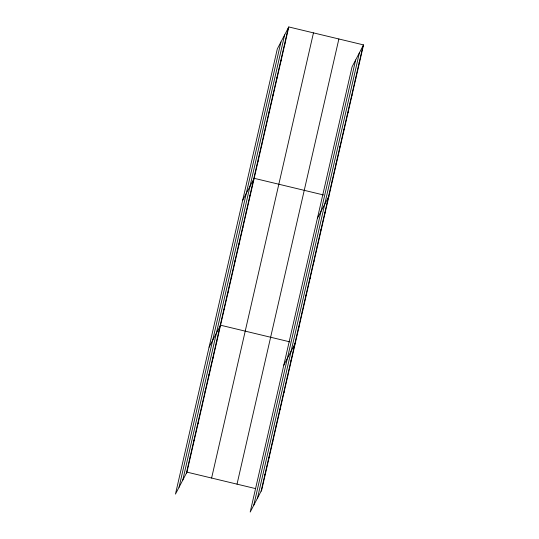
<?xml version="1.0" encoding="UTF-8"?>
<svg xmlns="http://www.w3.org/2000/svg" width="539" height="539" viewBox="0 0 539 539"><rect width="100%" height="100%" fill="white"/><g stroke="black" fill="none" stroke-linecap="round" stroke-linejoin="round"><path stroke-width="0.81" d="M179.063 487.216L280.913 42.042M182.768 480.121L284.619 34.947M186.366 473.235L288.217 28.062M288.803 26.95L277.309 48.928L175.465 494.095L186.952 472.124L288.803 26.95L363.535 44.905L261.691 490.072L250.197 512.05L352.048 66.876L363.535 44.905M211.611 478.046L313.462 32.872M237.025 484.15L338.876 38.976M253.795 505.164L355.646 59.997M257.507 498.076L359.358 52.903M261.105 491.191L362.956 46.017M284.37 44.885L284.956 43.767M280.523 61.702L281.109 60.584M276.675 78.519L277.255 77.4M272.828 95.336L273.408 94.217M268.981 112.152L269.561 111.041M265.134 128.969L265.714 127.858M261.287 145.786L261.866 144.674M257.433 162.603L258.019 161.491M242.685 200.286L254.172 178.308L323.515 194.963M249.853 195.745L250.44 194.633M246.121 212.07L246.7 210.951M242.388 228.395L242.968 227.276M238.649 244.713L239.235 243.601M234.916 261.038L235.496 259.926M231.184 277.363L231.763 276.244M227.445 293.681L228.031 292.569M223.712 310.006L224.298 308.894M209.071 347.19L220.559 325.212L289.901 341.874M359.109 62.834L359.688 61.722M216.247 342.656L216.826 341.537M355.262 79.651L355.841 78.539M212.507 358.974L213.094 357.862M351.415 96.468L351.994 95.356M208.775 375.299L209.354 374.181M347.567 113.291L348.147 112.173M205.042 391.624L205.622 390.505M343.72 130.108L344.3 128.989M201.303 407.942L201.889 406.83M339.866 146.925L340.453 145.806M197.57 424.267L198.157 423.155M336.019 163.741L336.606 162.623M193.838 440.592L194.417 439.474M332.172 180.558L332.758 179.447M190.105 456.91L190.685 455.799M317.424 218.234L328.911 196.263M324.593 213.7L325.172 212.582M320.86 230.025L321.439 228.907M317.121 246.343L317.707 245.232M313.388 262.668L313.974 261.55M309.656 278.993L310.235 277.875M305.916 295.311L306.502 294.2M302.184 311.636L302.77 310.525M298.451 327.961L299.03 326.843M283.81 365.146L295.298 343.168M290.979 360.604L291.565 359.493M287.247 376.929L287.833 375.811M283.514 393.254L284.093 392.136M279.775 409.573L280.361 408.461M276.042 425.898L276.628 424.779M272.31 442.223L272.889 441.104M268.577 458.541L269.156 457.429M264.838 474.866L265.424 473.754M186.952 472.124L255.52 488.59"/></g></svg>
